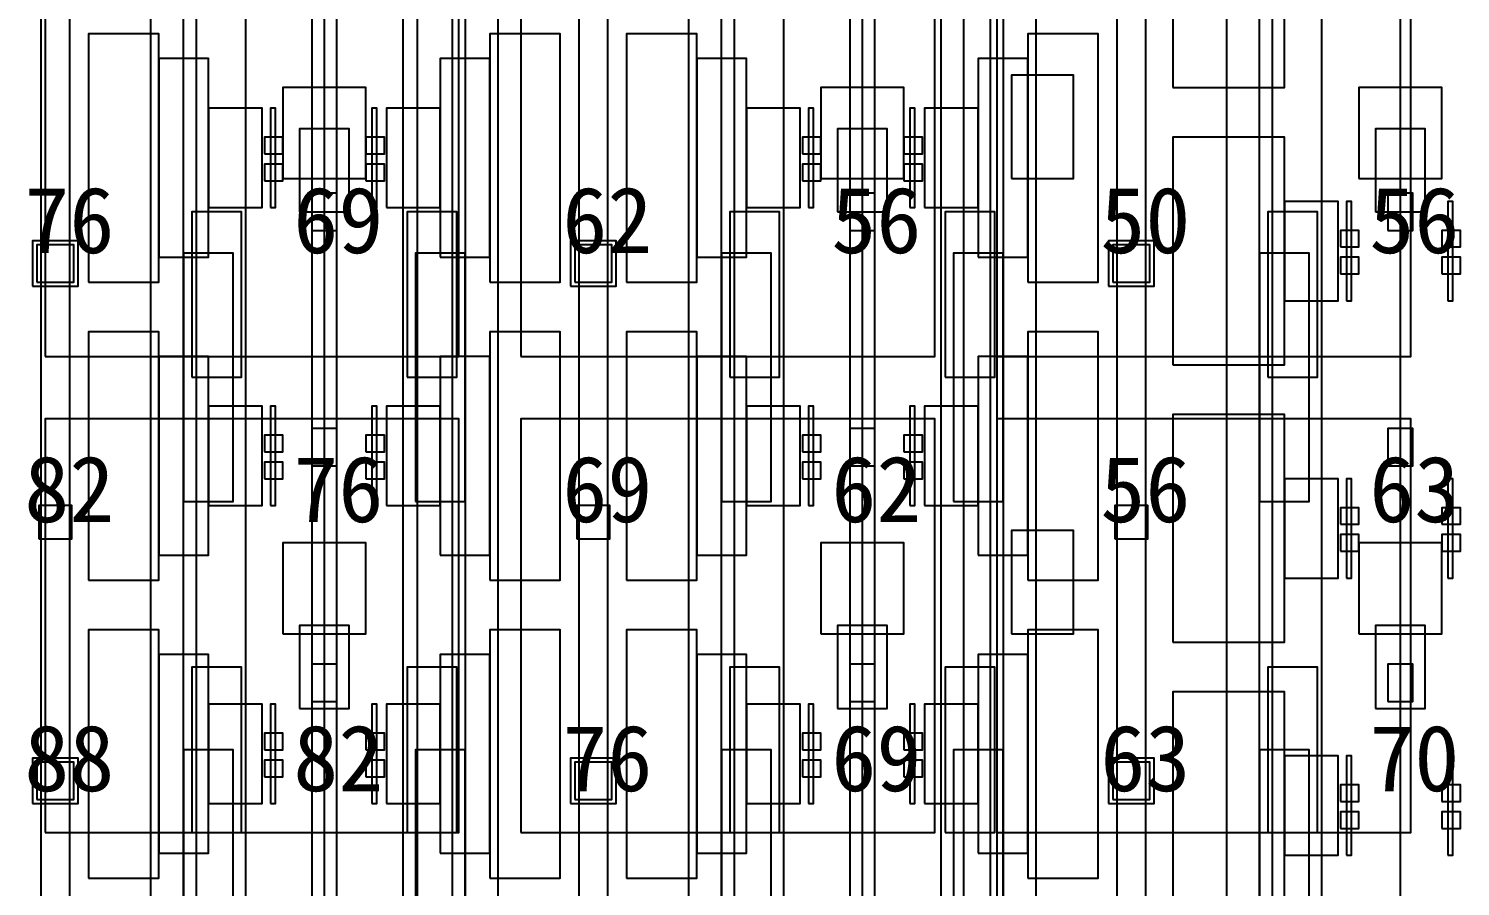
# Model space of a CAD drawing. Header units: metres. Extents: x -1640 to 1560, y -268 to 2338.
# Drawn here: x -129.4 to -94.8, y 1409.7 to 1430.42 of the extents above; entities that cross this region are included whole.
import ezdxf

# ---------------------------------------------------------------- set-up
doc = ezdxf.new("R2010")
doc.units = ezdxf.units.M
for name, color, linetype in [('1F_CHL', 4, 'Continuous'), ('1F_PUMP', 2, 'Continuous'), ('1F_SCR', 3, 'Continuous'), ('1F_STRUCT_COLUMN', 8, 'Continuous'), ('2F_CSF_LATERAL_RACK_CONCEPT', 9, 'Continuous'), ('2F_RFG', 5, 'Continuous'), ('2F_STRUCT_COLUMN', 8, 'Continuous'), ('2F_VMB', 6, 'Continuous'), ('3F_CLEANROOM_OVERHEAD_PIPE_DUCT_CONCEPT', 9, 'Continuous'), ('3F_CMP', 5, 'Continuous'), ('3F_EHS_EGRESS_DIST_M', 2, 'Continuous'), ('3F_ETCH', 2, 'Continuous'), ('3F_FOUP', 5, 'Continuous'), ('3F_OHT', 9, 'Continuous'), ('3F_OHTV', 1, 'Continuous'), ('3F_STRUCT_COLUMN', 8, 'Continuous'), ('3F_TBAR', 6, 'Continuous'), ('4F_FFU', 1, 'Continuous'), ('4F_STRUCT_PLENUM_TRUSS_CONCEPT', 9, 'Continuous'), ('5F_CHL', 4, 'Continuous'), ('5F_PUMP', 2, 'Continuous'), ('5F_SCR', 3, 'Continuous'), ('5F_STRUCT_COLUMN', 8, 'Continuous'), ('6F_CSF_LATERAL_RACK_CONCEPT', 9, 'Continuous'), ('6F_RFG', 5, 'Continuous'), ('6F_STRUCT_COLUMN', 8, 'Continuous'), ('6F_VMB', 6, 'Continuous'), ('7F_CLEANROOM_OVERHEAD_PIPE_DUCT_CONCEPT', 9, 'Continuous'), ('7F_CMP', 5, 'Continuous'), ('7F_EHS_EGRESS_DIST_M', 2, 'Continuous'), ('7F_ETCH', 2, 'Continuous'), ('7F_FOUP', 5, 'Continuous'), ('7F_OHT', 9, 'Continuous'), ('7F_OHTV', 1, 'Continuous'), ('7F_STRUCT_COLUMN', 8, 'Continuous'), ('7F_TBAR', 6, 'Continuous'), ('8F_FFU', 1, 'Continuous'), ('8F_STRUCT_PLENUM_TRUSS_CONCEPT', 9, 'Continuous'), ('EHS_TREATED_EXHAUST', 30, 'Continuous'), ('UTIL_ELEC.LV_CONCEPT', 2, 'Continuous'), ('UTIL_PCW.R_CONCEPT', 1, 'Continuous'), ('UTIL_PCW.S_CONCEPT', 6, 'Continuous')]:
    doc.layers.add(name, color=color, linetype=linetype)

msp = doc.modelspace()

# ---------------------------------------------------------------- linework, layer by layer
at = {"layer": '1F_CHL'}
for points in [[(-105.65, 1426.8), (-104.15, 1426.8), (-104.15, 1429.3), (-105.65, 1429.3)], [(-105.65, 1415.8), (-104.15, 1415.8), (-104.15, 1418.3), (-105.65, 1418.3)]]:
    msp.add_lwpolyline(points, close=True, dxfattribs=at)
at = {"layer": '1F_PUMP'}
for points in [[(-125.45, 1422), (-124.25, 1422), (-124.25, 1426), (-125.45, 1426)], [(-120.25, 1422), (-119.05, 1422), (-119.05, 1426), (-120.25, 1426)], [(-112.45, 1422), (-111.25, 1422), (-111.25, 1426), (-112.45, 1426)], [(-107.25, 1422), (-106.05, 1422), (-106.05, 1426), (-107.25, 1426)], [(-99.45, 1422), (-98.25, 1422), (-98.25, 1426), (-99.45, 1426)], [(-125.45, 1411), (-124.25, 1411), (-124.25, 1415), (-125.45, 1415)], [(-120.25, 1411), (-119.05, 1411), (-119.05, 1415), (-120.25, 1415)], [(-112.45, 1411), (-111.25, 1411), (-111.25, 1415), (-112.45, 1415)], [(-107.25, 1411), (-106.05, 1411), (-106.05, 1415), (-107.25, 1415)], [(-99.45, 1411), (-98.25, 1411), (-98.25, 1415), (-99.45, 1415)]]:
    msp.add_lwpolyline(points, close=True, dxfattribs=at)
at = {"layer": '1F_SCR'}
for points in [[(-123.25, 1426.8), (-121.25, 1426.8), (-121.25, 1429), (-123.25, 1429)], [(-110.25, 1426.8), (-108.25, 1426.8), (-108.25, 1429), (-110.25, 1429)], [(-97.25, 1426.8), (-95.25, 1426.8), (-95.25, 1429), (-97.25, 1429)], [(-123.25, 1415.8), (-121.25, 1415.8), (-121.25, 1418), (-123.25, 1418)], [(-110.25, 1415.8), (-108.25, 1415.8), (-108.25, 1418), (-110.25, 1418)], [(-97.25, 1415.8), (-95.25, 1415.8), (-95.25, 1418), (-97.25, 1418)]]:
    msp.add_lwpolyline(points, close=True, dxfattribs=at)
at = {"layer": '1F_STRUCT_COLUMN'}
for points in [[(-129.3, 1424.2), (-128.2, 1424.2), (-128.2, 1425.3), (-129.3, 1425.3)], [(-116.3, 1424.2), (-115.2, 1424.2), (-115.2, 1425.3), (-116.3, 1425.3)], [(-103.3, 1424.2), (-102.2, 1424.2), (-102.2, 1425.3), (-103.3, 1425.3)], [(-129.3, 1411.7), (-128.2, 1411.7), (-128.2, 1412.8), (-129.3, 1412.8)], [(-116.3, 1411.7), (-115.2, 1411.7), (-115.2, 1412.8), (-116.3, 1412.8)], [(-103.3, 1411.7), (-102.2, 1411.7), (-102.2, 1412.8), (-103.3, 1412.8)]]:
    msp.add_lwpolyline(points, close=True, dxfattribs=at)
at = {"layer": '2F_CSF_LATERAL_RACK_CONCEPT'}
for points in [[(-126.45, 1310), (-125.65, 1310), (-125.65, 1460), (-126.45, 1460)], [(-118.85, 1310), (-118.05, 1310), (-118.05, 1460), (-118.85, 1460)], [(-113.45, 1310), (-112.65, 1310), (-112.65, 1460), (-113.45, 1460)], [(-105.85, 1310), (-105.05, 1310), (-105.05, 1460), (-105.85, 1460)], [(-100.45, 1310), (-99.65, 1310), (-99.65, 1460), (-100.45, 1460)]]:
    msp.add_lwpolyline(points, close=True, dxfattribs=at)
at = {"layer": '2F_RFG'}
for points in [[(-125.65, 1419), (-124.45, 1419), (-124.45, 1425), (-125.65, 1425)], [(-120.05, 1419), (-118.85, 1419), (-118.85, 1425), (-120.05, 1425)], [(-112.65, 1419), (-111.45, 1419), (-111.45, 1425), (-112.65, 1425)], [(-107.05, 1419), (-105.85, 1419), (-105.85, 1425), (-107.05, 1425)], [(-99.65, 1419), (-98.45, 1419), (-98.45, 1425), (-99.65, 1425)], [(-125.65, 1407), (-124.45, 1407), (-124.45, 1413), (-125.65, 1413)], [(-120.05, 1407), (-118.85, 1407), (-118.85, 1413), (-120.05, 1413)], [(-112.65, 1407), (-111.45, 1407), (-111.45, 1413), (-112.65, 1413)], [(-107.05, 1407), (-105.85, 1407), (-105.85, 1413), (-107.05, 1413)], [(-99.65, 1407), (-98.45, 1407), (-98.45, 1413), (-99.65, 1413)]]:
    msp.add_lwpolyline(points, close=True, dxfattribs=at)
at = {"layer": '2F_STRUCT_COLUMN'}
for points in [[(-129.2, 1424.3), (-128.3, 1424.3), (-128.3, 1425.2), (-129.2, 1425.2)], [(-116.2, 1424.3), (-115.3, 1424.3), (-115.3, 1425.2), (-116.2, 1425.2)], [(-103.2, 1424.3), (-102.3, 1424.3), (-102.3, 1425.2), (-103.2, 1425.2)], [(-129.2, 1411.8), (-128.3, 1411.8), (-128.3, 1412.7), (-129.2, 1412.7)], [(-116.2, 1411.8), (-115.3, 1411.8), (-115.3, 1412.7), (-116.2, 1412.7)], [(-103.2, 1411.8), (-102.3, 1411.8), (-102.3, 1412.7), (-103.2, 1412.7)]]:
    msp.add_lwpolyline(points, close=True, dxfattribs=at)
at = {"layer": '2F_VMB'}
for points in [[(-122.85, 1426), (-121.65, 1426), (-121.65, 1428), (-122.85, 1428)], [(-109.85, 1426), (-108.65, 1426), (-108.65, 1428), (-109.85, 1428)], [(-96.85, 1426), (-95.65, 1426), (-95.65, 1428), (-96.85, 1428)], [(-122.85, 1414), (-121.65, 1414), (-121.65, 1416), (-122.85, 1416)], [(-109.85, 1414), (-108.65, 1414), (-108.65, 1416), (-109.85, 1416)], [(-96.85, 1414), (-95.65, 1414), (-95.65, 1416), (-96.85, 1416)]]:
    msp.add_lwpolyline(points, close=True, dxfattribs=at)
at = {"layer": '3F_CLEANROOM_OVERHEAD_PIPE_DUCT_CONCEPT'}
for points in [[(-125.35, 1309), (-124.15, 1309), (-124.15, 1461), (-125.35, 1461)], [(-120.35, 1309), (-119.15, 1309), (-119.15, 1461), (-120.35, 1461)], [(-112.35, 1309), (-111.15, 1309), (-111.15, 1461), (-112.35, 1461)], [(-107.35, 1309), (-106.15, 1309), (-106.15, 1461), (-107.35, 1461)], [(-99.35, 1309), (-98.15, 1309), (-98.15, 1461), (-99.35, 1461)]]:
    msp.add_lwpolyline(points, close=True, dxfattribs=at)
at = {"layer": '3F_CMP'}
for points in [[(-101.75, 1429), (-99.05, 1429), (-99.05, 1434.5), (-101.75, 1434.5)], [(-101.75, 1422.3), (-99.05, 1422.3), (-99.05, 1427.8), (-101.75, 1427.8)], [(-99.05, 1423.85), (-97.75, 1423.85), (-97.75, 1426.25), (-99.05, 1426.25)], [(-101.75, 1415.6), (-99.05, 1415.6), (-99.05, 1421.1), (-101.75, 1421.1)], [(-99.05, 1417.15), (-97.75, 1417.15), (-97.75, 1419.55), (-99.05, 1419.55)], [(-101.75, 1408.9), (-99.05, 1408.9), (-99.05, 1414.4), (-101.75, 1414.4)], [(-99.05, 1410.45), (-97.75, 1410.45), (-97.75, 1412.85), (-99.05, 1412.85)]]:
    msp.add_lwpolyline(points, close=True, dxfattribs=at)
at = {"layer": '3F_ETCH'}
for points in [[(-127.95, 1424.3), (-126.25, 1424.3), (-126.25, 1430.3), (-127.95, 1430.3)], [(-118.25, 1424.3), (-116.55, 1424.3), (-116.55, 1430.3), (-118.25, 1430.3)], [(-114.95, 1424.3), (-113.25, 1424.3), (-113.25, 1430.3), (-114.95, 1430.3)], [(-105.25, 1424.3), (-103.55, 1424.3), (-103.55, 1430.3), (-105.25, 1430.3)], [(-126.25, 1424.9), (-125.05, 1424.9), (-125.05, 1429.7), (-126.25, 1429.7)], [(-119.45, 1424.9), (-118.25, 1424.9), (-118.25, 1429.7), (-119.45, 1429.7)], [(-113.25, 1424.9), (-112.05, 1424.9), (-112.05, 1429.7), (-113.25, 1429.7)], [(-106.45, 1424.9), (-105.25, 1424.9), (-105.25, 1429.7), (-106.45, 1429.7)], [(-125.05, 1426.1), (-123.75, 1426.1), (-123.75, 1428.5), (-125.05, 1428.5)], [(-120.75, 1426.1), (-119.45, 1426.1), (-119.45, 1428.5), (-120.75, 1428.5)], [(-112.05, 1426.1), (-110.75, 1426.1), (-110.75, 1428.5), (-112.05, 1428.5)], [(-107.75, 1426.1), (-106.45, 1426.1), (-106.45, 1428.5), (-107.75, 1428.5)], [(-127.95, 1417.1), (-126.25, 1417.1), (-126.25, 1423.1), (-127.95, 1423.1)], [(-118.25, 1417.1), (-116.55, 1417.1), (-116.55, 1423.1), (-118.25, 1423.1)], [(-114.95, 1417.1), (-113.25, 1417.1), (-113.25, 1423.1), (-114.95, 1423.1)], [(-105.25, 1417.1), (-103.55, 1417.1), (-103.55, 1423.1), (-105.25, 1423.1)], [(-126.25, 1417.7), (-125.05, 1417.7), (-125.05, 1422.5), (-126.25, 1422.5)], [(-119.45, 1417.7), (-118.25, 1417.7), (-118.25, 1422.5), (-119.45, 1422.5)], [(-113.25, 1417.7), (-112.05, 1417.7), (-112.05, 1422.5), (-113.25, 1422.5)], [(-106.45, 1417.7), (-105.25, 1417.7), (-105.25, 1422.5), (-106.45, 1422.5)], [(-125.05, 1418.9), (-123.75, 1418.9), (-123.75, 1421.3), (-125.05, 1421.3)], [(-120.75, 1418.9), (-119.45, 1418.9), (-119.45, 1421.3), (-120.75, 1421.3)], [(-112.05, 1418.9), (-110.75, 1418.9), (-110.75, 1421.3), (-112.05, 1421.3)], [(-107.75, 1418.9), (-106.45, 1418.9), (-106.45, 1421.3), (-107.75, 1421.3)], [(-127.95, 1409.9), (-126.25, 1409.9), (-126.25, 1415.9), (-127.95, 1415.9)], [(-118.25, 1409.9), (-116.55, 1409.9), (-116.55, 1415.9), (-118.25, 1415.9)], [(-114.95, 1409.9), (-113.25, 1409.9), (-113.25, 1415.9), (-114.95, 1415.9)], [(-105.25, 1409.9), (-103.55, 1409.9), (-103.55, 1415.9), (-105.25, 1415.9)], [(-126.25, 1410.5), (-125.05, 1410.5), (-125.05, 1415.3), (-126.25, 1415.3)], [(-119.45, 1410.5), (-118.25, 1410.5), (-118.25, 1415.3), (-119.45, 1415.3)], [(-113.25, 1410.5), (-112.05, 1410.5), (-112.05, 1415.3), (-113.25, 1415.3)], [(-106.45, 1410.5), (-105.25, 1410.5), (-105.25, 1415.3), (-106.45, 1415.3)], [(-125.05, 1411.7), (-123.75, 1411.7), (-123.75, 1414.1), (-125.05, 1414.1)], [(-120.75, 1411.7), (-119.45, 1411.7), (-119.45, 1414.1), (-120.75, 1414.1)], [(-112.05, 1411.7), (-110.75, 1411.7), (-110.75, 1414.1), (-112.05, 1414.1)], [(-107.75, 1411.7), (-106.45, 1411.7), (-106.45, 1414.1), (-107.75, 1414.1)]]:
    msp.add_lwpolyline(points, close=True, dxfattribs=at)
at = {"layer": '3F_FOUP'}
for points in [[(-123.7, 1427.4), (-123.25, 1427.4), (-123.25, 1427.8), (-123.7, 1427.8)], [(-121.25, 1427.4), (-120.8, 1427.4), (-120.8, 1427.8), (-121.25, 1427.8)], [(-110.7, 1427.4), (-110.25, 1427.4), (-110.25, 1427.8), (-110.7, 1427.8)], [(-108.25, 1427.4), (-107.8, 1427.4), (-107.8, 1427.8), (-108.25, 1427.8)], [(-123.7, 1426.75), (-123.25, 1426.75), (-123.25, 1427.15), (-123.7, 1427.15)], [(-121.25, 1426.75), (-120.8, 1426.75), (-120.8, 1427.15), (-121.25, 1427.15)], [(-110.7, 1426.75), (-110.25, 1426.75), (-110.25, 1427.15), (-110.7, 1427.15)], [(-108.25, 1426.75), (-107.8, 1426.75), (-107.8, 1427.15), (-108.25, 1427.15)], [(-97.7, 1425.15), (-97.25, 1425.15), (-97.25, 1425.55), (-97.7, 1425.55)], [(-95.25, 1425.15), (-94.8, 1425.15), (-94.8, 1425.55), (-95.25, 1425.55)], [(-97.7, 1424.5), (-97.25, 1424.5), (-97.25, 1424.9), (-97.7, 1424.9)], [(-95.25, 1424.5), (-94.8, 1424.5), (-94.8, 1424.9), (-95.25, 1424.9)], [(-123.7, 1420.2), (-123.25, 1420.2), (-123.25, 1420.6), (-123.7, 1420.6)], [(-121.25, 1420.2), (-120.8, 1420.2), (-120.8, 1420.6), (-121.25, 1420.6)], [(-110.7, 1420.2), (-110.25, 1420.2), (-110.25, 1420.6), (-110.7, 1420.6)], [(-108.25, 1420.2), (-107.8, 1420.2), (-107.8, 1420.6), (-108.25, 1420.6)], [(-123.7, 1419.55), (-123.25, 1419.55), (-123.25, 1419.95), (-123.7, 1419.95)], [(-121.25, 1419.55), (-120.8, 1419.55), (-120.8, 1419.95), (-121.25, 1419.95)], [(-110.7, 1419.55), (-110.25, 1419.55), (-110.25, 1419.95), (-110.7, 1419.95)], [(-108.25, 1419.55), (-107.8, 1419.55), (-107.8, 1419.95), (-108.25, 1419.95)], [(-97.7, 1418.45), (-97.25, 1418.45), (-97.25, 1418.85), (-97.7, 1418.85)], [(-95.25, 1418.45), (-94.8, 1418.45), (-94.8, 1418.85), (-95.25, 1418.85)], [(-97.7, 1417.8), (-97.25, 1417.8), (-97.25, 1418.2), (-97.7, 1418.2)], [(-95.25, 1417.8), (-94.8, 1417.8), (-94.8, 1418.2), (-95.25, 1418.2)], [(-123.7, 1413), (-123.25, 1413), (-123.25, 1413.4), (-123.7, 1413.4)], [(-121.25, 1413), (-120.8, 1413), (-120.8, 1413.4), (-121.25, 1413.4)], [(-110.7, 1413), (-110.25, 1413), (-110.25, 1413.4), (-110.7, 1413.4)], [(-108.25, 1413), (-107.8, 1413), (-107.8, 1413.4), (-108.25, 1413.4)], [(-123.7, 1412.35), (-123.25, 1412.35), (-123.25, 1412.75), (-123.7, 1412.75)], [(-121.25, 1412.35), (-120.8, 1412.35), (-120.8, 1412.75), (-121.25, 1412.75)], [(-110.7, 1412.35), (-110.25, 1412.35), (-110.25, 1412.75), (-110.7, 1412.75)], [(-108.25, 1412.35), (-107.8, 1412.35), (-107.8, 1412.75), (-108.25, 1412.75)], [(-97.7, 1411.75), (-97.25, 1411.75), (-97.25, 1412.15), (-97.7, 1412.15)], [(-95.25, 1411.75), (-94.8, 1411.75), (-94.8, 1412.15), (-95.25, 1412.15)], [(-97.7, 1411.1), (-97.25, 1411.1), (-97.25, 1411.5), (-97.7, 1411.5)], [(-95.25, 1411.1), (-94.8, 1411.1), (-94.8, 1411.5), (-95.25, 1411.5)]]:
    msp.add_lwpolyline(points, close=True, dxfattribs=at)
at = {"layer": '3F_OHT'}
for p, q in [((-122.25, 1389), (-122.25, 1461)), ((-109.25, 1389), (-109.25, 1461)), ((-96.25, 1389), (-96.25, 1461))]:
    msp.add_line(p, q, dxfattribs=at)
at = {"layer": '3F_OHTV'}
for points in [[(-122.55, 1425.55), (-121.95, 1425.55), (-121.95, 1426.45), (-122.55, 1426.45)], [(-109.55, 1425.55), (-108.95, 1425.55), (-108.95, 1426.45), (-109.55, 1426.45)], [(-96.55, 1425.55), (-95.95, 1425.55), (-95.95, 1426.45), (-96.55, 1426.45)], [(-122.55, 1419.86), (-121.95, 1419.86), (-121.95, 1420.76), (-122.55, 1420.76)], [(-109.55, 1419.86), (-108.95, 1419.86), (-108.95, 1420.76), (-109.55, 1420.76)], [(-96.55, 1419.86), (-95.95, 1419.86), (-95.95, 1420.76), (-96.55, 1420.76)], [(-122.55, 1414.17), (-121.95, 1414.17), (-121.95, 1415.07), (-122.55, 1415.07)], [(-109.55, 1414.17), (-108.95, 1414.17), (-108.95, 1415.07), (-109.55, 1415.07)], [(-96.55, 1414.17), (-95.95, 1414.17), (-95.95, 1415.07), (-96.55, 1415.07)]]:
    msp.add_lwpolyline(points, close=True, dxfattribs=at)
at = {"layer": '3F_STRUCT_COLUMN'}
for points in [[(-129.15, 1418.1), (-128.35, 1418.1), (-128.35, 1418.9), (-129.15, 1418.9)], [(-116.15, 1418.1), (-115.35, 1418.1), (-115.35, 1418.9), (-116.15, 1418.9)], [(-103.15, 1418.1), (-102.35, 1418.1), (-102.35, 1418.9), (-103.15, 1418.9)]]:
    msp.add_lwpolyline(points, close=True, dxfattribs=at)
at = {"layer": '3F_TBAR'}
for points in [[(-123.55, 1426.1), (-123.43, 1426.1), (-123.43, 1428.5), (-123.55, 1428.5)], [(-121.1, 1426.1), (-120.98, 1426.1), (-120.98, 1428.5), (-121.1, 1428.5)], [(-110.55, 1426.1), (-110.43, 1426.1), (-110.43, 1428.5), (-110.55, 1428.5)], [(-108.1, 1426.1), (-107.98, 1426.1), (-107.98, 1428.5), (-108.1, 1428.5)], [(-97.55, 1423.85), (-97.43, 1423.85), (-97.43, 1426.25), (-97.55, 1426.25)], [(-95.1, 1423.85), (-94.98, 1423.85), (-94.98, 1426.25), (-95.1, 1426.25)], [(-123.55, 1418.9), (-123.43, 1418.9), (-123.43, 1421.3), (-123.55, 1421.3)], [(-121.1, 1418.9), (-120.98, 1418.9), (-120.98, 1421.3), (-121.1, 1421.3)], [(-110.55, 1418.9), (-110.43, 1418.9), (-110.43, 1421.3), (-110.55, 1421.3)], [(-108.1, 1418.9), (-107.98, 1418.9), (-107.98, 1421.3), (-108.1, 1421.3)], [(-97.55, 1417.15), (-97.43, 1417.15), (-97.43, 1419.55), (-97.55, 1419.55)], [(-95.1, 1417.15), (-94.98, 1417.15), (-94.98, 1419.55), (-95.1, 1419.55)], [(-123.55, 1411.7), (-123.43, 1411.7), (-123.43, 1414.1), (-123.55, 1414.1)], [(-121.1, 1411.7), (-120.98, 1411.7), (-120.98, 1414.1), (-121.1, 1414.1)], [(-110.55, 1411.7), (-110.43, 1411.7), (-110.43, 1414.1), (-110.55, 1414.1)], [(-108.1, 1411.7), (-107.98, 1411.7), (-107.98, 1414.1), (-108.1, 1414.1)], [(-97.55, 1410.45), (-97.43, 1410.45), (-97.43, 1412.85), (-97.55, 1412.85)], [(-95.1, 1410.45), (-94.98, 1410.45), (-94.98, 1412.85), (-95.1, 1412.85)]]:
    msp.add_lwpolyline(points, close=True, dxfattribs=at)
at = {"layer": '4F_FFU'}
for points in [[(-129, 1422.5), (-119, 1422.5), (-119, 1432.5), (-129, 1432.5)], [(-117.5, 1422.5), (-107.5, 1422.5), (-107.5, 1432.5), (-117.5, 1432.5)], [(-106, 1422.5), (-96, 1422.5), (-96, 1432.5), (-106, 1432.5)], [(-129, 1411), (-119, 1411), (-119, 1421), (-129, 1421)], [(-117.5, 1411), (-107.5, 1411), (-107.5, 1421), (-117.5, 1421)], [(-106, 1411), (-96, 1411), (-96, 1421), (-106, 1421)]]:
    msp.add_lwpolyline(points, close=True, dxfattribs=at)
at = {"layer": '4F_STRUCT_PLENUM_TRUSS_CONCEPT'}
for points in [[(-129.1, 1306), (-128.4, 1306), (-128.4, 1464), (-129.1, 1464)], [(-116.1, 1306), (-115.4, 1306), (-115.4, 1464), (-116.1, 1464)], [(-103.1, 1306), (-102.4, 1306), (-102.4, 1464), (-103.1, 1464)]]:
    msp.add_lwpolyline(points, close=True, dxfattribs=at)
at = {"layer": '5F_CHL'}
for points in [[(-105.65, 1426.8), (-104.15, 1426.8), (-104.15, 1429.3), (-105.65, 1429.3)], [(-105.65, 1415.8), (-104.15, 1415.8), (-104.15, 1418.3), (-105.65, 1418.3)]]:
    msp.add_lwpolyline(points, close=True, dxfattribs=at)
at = {"layer": '5F_PUMP'}
for points in [[(-125.45, 1422), (-124.25, 1422), (-124.25, 1426), (-125.45, 1426)], [(-120.25, 1422), (-119.05, 1422), (-119.05, 1426), (-120.25, 1426)], [(-112.45, 1422), (-111.25, 1422), (-111.25, 1426), (-112.45, 1426)], [(-107.25, 1422), (-106.05, 1422), (-106.05, 1426), (-107.25, 1426)], [(-99.45, 1422), (-98.25, 1422), (-98.25, 1426), (-99.45, 1426)], [(-125.45, 1411), (-124.25, 1411), (-124.25, 1415), (-125.45, 1415)], [(-120.25, 1411), (-119.05, 1411), (-119.05, 1415), (-120.25, 1415)], [(-112.45, 1411), (-111.25, 1411), (-111.25, 1415), (-112.45, 1415)], [(-107.25, 1411), (-106.05, 1411), (-106.05, 1415), (-107.25, 1415)], [(-99.45, 1411), (-98.25, 1411), (-98.25, 1415), (-99.45, 1415)]]:
    msp.add_lwpolyline(points, close=True, dxfattribs=at)
at = {"layer": '5F_SCR'}
for points in [[(-123.25, 1426.8), (-121.25, 1426.8), (-121.25, 1429), (-123.25, 1429)], [(-110.25, 1426.8), (-108.25, 1426.8), (-108.25, 1429), (-110.25, 1429)], [(-97.25, 1426.8), (-95.25, 1426.8), (-95.25, 1429), (-97.25, 1429)], [(-123.25, 1415.8), (-121.25, 1415.8), (-121.25, 1418), (-123.25, 1418)], [(-110.25, 1415.8), (-108.25, 1415.8), (-108.25, 1418), (-110.25, 1418)], [(-97.25, 1415.8), (-95.25, 1415.8), (-95.25, 1418), (-97.25, 1418)]]:
    msp.add_lwpolyline(points, close=True, dxfattribs=at)
at = {"layer": '5F_STRUCT_COLUMN'}
for points in [[(-129.3, 1424.2), (-128.2, 1424.2), (-128.2, 1425.3), (-129.3, 1425.3)], [(-116.3, 1424.2), (-115.2, 1424.2), (-115.2, 1425.3), (-116.3, 1425.3)], [(-103.3, 1424.2), (-102.2, 1424.2), (-102.2, 1425.3), (-103.3, 1425.3)], [(-129.3, 1411.7), (-128.2, 1411.7), (-128.2, 1412.8), (-129.3, 1412.8)], [(-116.3, 1411.7), (-115.2, 1411.7), (-115.2, 1412.8), (-116.3, 1412.8)], [(-103.3, 1411.7), (-102.2, 1411.7), (-102.2, 1412.8), (-103.3, 1412.8)]]:
    msp.add_lwpolyline(points, close=True, dxfattribs=at)
at = {"layer": '6F_CSF_LATERAL_RACK_CONCEPT'}
for points in [[(-126.45, 1310), (-125.65, 1310), (-125.65, 1460), (-126.45, 1460)], [(-118.85, 1310), (-118.05, 1310), (-118.05, 1460), (-118.85, 1460)], [(-113.45, 1310), (-112.65, 1310), (-112.65, 1460), (-113.45, 1460)], [(-105.85, 1310), (-105.05, 1310), (-105.05, 1460), (-105.85, 1460)], [(-100.45, 1310), (-99.65, 1310), (-99.65, 1460), (-100.45, 1460)]]:
    msp.add_lwpolyline(points, close=True, dxfattribs=at)
at = {"layer": '6F_RFG'}
for points in [[(-125.65, 1419), (-124.45, 1419), (-124.45, 1425), (-125.65, 1425)], [(-120.05, 1419), (-118.85, 1419), (-118.85, 1425), (-120.05, 1425)], [(-112.65, 1419), (-111.45, 1419), (-111.45, 1425), (-112.65, 1425)], [(-107.05, 1419), (-105.85, 1419), (-105.85, 1425), (-107.05, 1425)], [(-99.65, 1419), (-98.45, 1419), (-98.45, 1425), (-99.65, 1425)], [(-125.65, 1407), (-124.45, 1407), (-124.45, 1413), (-125.65, 1413)], [(-120.05, 1407), (-118.85, 1407), (-118.85, 1413), (-120.05, 1413)], [(-112.65, 1407), (-111.45, 1407), (-111.45, 1413), (-112.65, 1413)], [(-107.05, 1407), (-105.85, 1407), (-105.85, 1413), (-107.05, 1413)], [(-99.65, 1407), (-98.45, 1407), (-98.45, 1413), (-99.65, 1413)]]:
    msp.add_lwpolyline(points, close=True, dxfattribs=at)
at = {"layer": '6F_STRUCT_COLUMN'}
for points in [[(-129.2, 1424.3), (-128.3, 1424.3), (-128.3, 1425.2), (-129.2, 1425.2)], [(-116.2, 1424.3), (-115.3, 1424.3), (-115.3, 1425.2), (-116.2, 1425.2)], [(-103.2, 1424.3), (-102.3, 1424.3), (-102.3, 1425.2), (-103.2, 1425.2)], [(-129.2, 1411.8), (-128.3, 1411.8), (-128.3, 1412.7), (-129.2, 1412.7)], [(-116.2, 1411.8), (-115.3, 1411.8), (-115.3, 1412.7), (-116.2, 1412.7)], [(-103.2, 1411.8), (-102.3, 1411.8), (-102.3, 1412.7), (-103.2, 1412.7)]]:
    msp.add_lwpolyline(points, close=True, dxfattribs=at)
at = {"layer": '6F_VMB'}
for points in [[(-122.85, 1426), (-121.65, 1426), (-121.65, 1428), (-122.85, 1428)], [(-109.85, 1426), (-108.65, 1426), (-108.65, 1428), (-109.85, 1428)], [(-96.85, 1426), (-95.65, 1426), (-95.65, 1428), (-96.85, 1428)], [(-122.85, 1414), (-121.65, 1414), (-121.65, 1416), (-122.85, 1416)], [(-109.85, 1414), (-108.65, 1414), (-108.65, 1416), (-109.85, 1416)], [(-96.85, 1414), (-95.65, 1414), (-95.65, 1416), (-96.85, 1416)]]:
    msp.add_lwpolyline(points, close=True, dxfattribs=at)
at = {"layer": '7F_CLEANROOM_OVERHEAD_PIPE_DUCT_CONCEPT'}
for points in [[(-125.35, 1309), (-124.15, 1309), (-124.15, 1461), (-125.35, 1461)], [(-120.35, 1309), (-119.15, 1309), (-119.15, 1461), (-120.35, 1461)], [(-112.35, 1309), (-111.15, 1309), (-111.15, 1461), (-112.35, 1461)], [(-107.35, 1309), (-106.15, 1309), (-106.15, 1461), (-107.35, 1461)], [(-99.35, 1309), (-98.15, 1309), (-98.15, 1461), (-99.35, 1461)]]:
    msp.add_lwpolyline(points, close=True, dxfattribs=at)
at = {"layer": '7F_CMP'}
for points in [[(-101.75, 1429), (-99.05, 1429), (-99.05, 1434.5), (-101.75, 1434.5)], [(-101.75, 1422.3), (-99.05, 1422.3), (-99.05, 1427.8), (-101.75, 1427.8)], [(-99.05, 1423.85), (-97.75, 1423.85), (-97.75, 1426.25), (-99.05, 1426.25)], [(-101.75, 1415.6), (-99.05, 1415.6), (-99.05, 1421.1), (-101.75, 1421.1)], [(-99.05, 1417.15), (-97.75, 1417.15), (-97.75, 1419.55), (-99.05, 1419.55)], [(-101.75, 1408.9), (-99.05, 1408.9), (-99.05, 1414.4), (-101.75, 1414.4)], [(-99.05, 1410.45), (-97.75, 1410.45), (-97.75, 1412.85), (-99.05, 1412.85)]]:
    msp.add_lwpolyline(points, close=True, dxfattribs=at)
at = {"layer": '7F_ETCH'}
for points in [[(-127.95, 1424.3), (-126.25, 1424.3), (-126.25, 1430.3), (-127.95, 1430.3)], [(-118.25, 1424.3), (-116.55, 1424.3), (-116.55, 1430.3), (-118.25, 1430.3)], [(-114.95, 1424.3), (-113.25, 1424.3), (-113.25, 1430.3), (-114.95, 1430.3)], [(-105.25, 1424.3), (-103.55, 1424.3), (-103.55, 1430.3), (-105.25, 1430.3)], [(-126.25, 1424.9), (-125.05, 1424.9), (-125.05, 1429.7), (-126.25, 1429.7)], [(-119.45, 1424.9), (-118.25, 1424.9), (-118.25, 1429.7), (-119.45, 1429.7)], [(-113.25, 1424.9), (-112.05, 1424.9), (-112.05, 1429.7), (-113.25, 1429.7)], [(-106.45, 1424.9), (-105.25, 1424.9), (-105.25, 1429.7), (-106.45, 1429.7)], [(-125.05, 1426.1), (-123.75, 1426.1), (-123.75, 1428.5), (-125.05, 1428.5)], [(-120.75, 1426.1), (-119.45, 1426.1), (-119.45, 1428.5), (-120.75, 1428.5)], [(-112.05, 1426.1), (-110.75, 1426.1), (-110.75, 1428.5), (-112.05, 1428.5)], [(-107.75, 1426.1), (-106.45, 1426.1), (-106.45, 1428.5), (-107.75, 1428.5)], [(-127.95, 1417.1), (-126.25, 1417.1), (-126.25, 1423.1), (-127.95, 1423.1)], [(-118.25, 1417.1), (-116.55, 1417.1), (-116.55, 1423.1), (-118.25, 1423.1)], [(-114.95, 1417.1), (-113.25, 1417.1), (-113.25, 1423.1), (-114.95, 1423.1)], [(-105.25, 1417.1), (-103.55, 1417.1), (-103.55, 1423.1), (-105.25, 1423.1)], [(-126.25, 1417.7), (-125.05, 1417.7), (-125.05, 1422.5), (-126.25, 1422.5)], [(-119.45, 1417.7), (-118.25, 1417.7), (-118.25, 1422.5), (-119.45, 1422.5)], [(-113.25, 1417.7), (-112.05, 1417.7), (-112.05, 1422.5), (-113.25, 1422.5)], [(-106.45, 1417.7), (-105.25, 1417.7), (-105.25, 1422.5), (-106.45, 1422.5)], [(-125.05, 1418.9), (-123.75, 1418.9), (-123.75, 1421.3), (-125.05, 1421.3)], [(-120.75, 1418.9), (-119.45, 1418.9), (-119.45, 1421.3), (-120.75, 1421.3)], [(-112.05, 1418.9), (-110.75, 1418.9), (-110.75, 1421.3), (-112.05, 1421.3)], [(-107.75, 1418.9), (-106.45, 1418.9), (-106.45, 1421.3), (-107.75, 1421.3)], [(-127.95, 1409.9), (-126.25, 1409.9), (-126.25, 1415.9), (-127.95, 1415.9)], [(-118.25, 1409.9), (-116.55, 1409.9), (-116.55, 1415.9), (-118.25, 1415.9)], [(-114.95, 1409.9), (-113.25, 1409.9), (-113.25, 1415.9), (-114.95, 1415.9)], [(-105.25, 1409.9), (-103.55, 1409.9), (-103.55, 1415.9), (-105.25, 1415.9)], [(-126.25, 1410.5), (-125.05, 1410.5), (-125.05, 1415.3), (-126.25, 1415.3)], [(-119.45, 1410.5), (-118.25, 1410.5), (-118.25, 1415.3), (-119.45, 1415.3)], [(-113.25, 1410.5), (-112.05, 1410.5), (-112.05, 1415.3), (-113.25, 1415.3)], [(-106.45, 1410.5), (-105.25, 1410.5), (-105.25, 1415.3), (-106.45, 1415.3)], [(-125.05, 1411.7), (-123.75, 1411.7), (-123.75, 1414.1), (-125.05, 1414.1)], [(-120.75, 1411.7), (-119.45, 1411.7), (-119.45, 1414.1), (-120.75, 1414.1)], [(-112.05, 1411.7), (-110.75, 1411.7), (-110.75, 1414.1), (-112.05, 1414.1)], [(-107.75, 1411.7), (-106.45, 1411.7), (-106.45, 1414.1), (-107.75, 1414.1)]]:
    msp.add_lwpolyline(points, close=True, dxfattribs=at)
at = {"layer": '7F_FOUP'}
for points in [[(-123.7, 1427.4), (-123.25, 1427.4), (-123.25, 1427.8), (-123.7, 1427.8)], [(-121.25, 1427.4), (-120.8, 1427.4), (-120.8, 1427.8), (-121.25, 1427.8)], [(-110.7, 1427.4), (-110.25, 1427.4), (-110.25, 1427.8), (-110.7, 1427.8)], [(-108.25, 1427.4), (-107.8, 1427.4), (-107.8, 1427.8), (-108.25, 1427.8)], [(-123.7, 1426.75), (-123.25, 1426.75), (-123.25, 1427.15), (-123.7, 1427.15)], [(-121.25, 1426.75), (-120.8, 1426.75), (-120.8, 1427.15), (-121.25, 1427.15)], [(-110.7, 1426.75), (-110.25, 1426.75), (-110.25, 1427.15), (-110.7, 1427.15)], [(-108.25, 1426.75), (-107.8, 1426.75), (-107.8, 1427.15), (-108.25, 1427.15)], [(-97.7, 1425.15), (-97.25, 1425.15), (-97.25, 1425.55), (-97.7, 1425.55)], [(-95.25, 1425.15), (-94.8, 1425.15), (-94.8, 1425.55), (-95.25, 1425.55)], [(-97.7, 1424.5), (-97.25, 1424.5), (-97.25, 1424.9), (-97.7, 1424.9)], [(-95.25, 1424.5), (-94.8, 1424.5), (-94.8, 1424.9), (-95.25, 1424.9)], [(-123.7, 1420.2), (-123.25, 1420.2), (-123.25, 1420.6), (-123.7, 1420.6)], [(-121.25, 1420.2), (-120.8, 1420.2), (-120.8, 1420.6), (-121.25, 1420.6)], [(-110.7, 1420.2), (-110.25, 1420.2), (-110.25, 1420.6), (-110.7, 1420.6)], [(-108.25, 1420.2), (-107.8, 1420.2), (-107.8, 1420.6), (-108.25, 1420.6)], [(-123.7, 1419.55), (-123.25, 1419.55), (-123.25, 1419.95), (-123.7, 1419.95)], [(-121.25, 1419.55), (-120.8, 1419.55), (-120.8, 1419.95), (-121.25, 1419.95)], [(-110.7, 1419.55), (-110.25, 1419.55), (-110.25, 1419.95), (-110.7, 1419.95)], [(-108.25, 1419.55), (-107.8, 1419.55), (-107.8, 1419.95), (-108.25, 1419.95)], [(-97.7, 1418.45), (-97.25, 1418.45), (-97.25, 1418.85), (-97.7, 1418.85)], [(-95.25, 1418.45), (-94.8, 1418.45), (-94.8, 1418.85), (-95.25, 1418.85)], [(-97.7, 1417.8), (-97.25, 1417.8), (-97.25, 1418.2), (-97.7, 1418.2)], [(-95.25, 1417.8), (-94.8, 1417.8), (-94.8, 1418.2), (-95.25, 1418.2)], [(-123.7, 1413), (-123.25, 1413), (-123.25, 1413.4), (-123.7, 1413.4)], [(-121.25, 1413), (-120.8, 1413), (-120.8, 1413.4), (-121.25, 1413.4)], [(-110.7, 1413), (-110.25, 1413), (-110.25, 1413.4), (-110.7, 1413.4)], [(-108.25, 1413), (-107.8, 1413), (-107.8, 1413.4), (-108.25, 1413.4)], [(-123.7, 1412.35), (-123.25, 1412.35), (-123.25, 1412.75), (-123.7, 1412.75)], [(-121.25, 1412.35), (-120.8, 1412.35), (-120.8, 1412.75), (-121.25, 1412.75)], [(-110.7, 1412.35), (-110.25, 1412.35), (-110.25, 1412.75), (-110.7, 1412.75)], [(-108.25, 1412.35), (-107.8, 1412.35), (-107.8, 1412.75), (-108.25, 1412.75)], [(-97.7, 1411.75), (-97.25, 1411.75), (-97.25, 1412.15), (-97.7, 1412.15)], [(-95.25, 1411.75), (-94.8, 1411.75), (-94.8, 1412.15), (-95.25, 1412.15)], [(-97.7, 1411.1), (-97.25, 1411.1), (-97.25, 1411.5), (-97.7, 1411.5)], [(-95.25, 1411.1), (-94.8, 1411.1), (-94.8, 1411.5), (-95.25, 1411.5)]]:
    msp.add_lwpolyline(points, close=True, dxfattribs=at)
at = {"layer": '7F_OHT'}
for p, q in [((-122.25, 1389), (-122.25, 1461)), ((-109.25, 1389), (-109.25, 1461)), ((-96.25, 1389), (-96.25, 1461))]:
    msp.add_line(p, q, dxfattribs=at)
at = {"layer": '7F_OHTV'}
for points in [[(-122.55, 1425.55), (-121.95, 1425.55), (-121.95, 1426.45), (-122.55, 1426.45)], [(-109.55, 1425.55), (-108.95, 1425.55), (-108.95, 1426.45), (-109.55, 1426.45)], [(-96.55, 1425.55), (-95.95, 1425.55), (-95.95, 1426.45), (-96.55, 1426.45)], [(-122.55, 1419.86), (-121.95, 1419.86), (-121.95, 1420.76), (-122.55, 1420.76)], [(-109.55, 1419.86), (-108.95, 1419.86), (-108.95, 1420.76), (-109.55, 1420.76)], [(-96.55, 1419.86), (-95.95, 1419.86), (-95.95, 1420.76), (-96.55, 1420.76)], [(-122.55, 1414.17), (-121.95, 1414.17), (-121.95, 1415.07), (-122.55, 1415.07)], [(-109.55, 1414.17), (-108.95, 1414.17), (-108.95, 1415.07), (-109.55, 1415.07)], [(-96.55, 1414.17), (-95.95, 1414.17), (-95.95, 1415.07), (-96.55, 1415.07)]]:
    msp.add_lwpolyline(points, close=True, dxfattribs=at)
at = {"layer": '7F_STRUCT_COLUMN'}
for points in [[(-129.15, 1418.1), (-128.35, 1418.1), (-128.35, 1418.9), (-129.15, 1418.9)], [(-116.15, 1418.1), (-115.35, 1418.1), (-115.35, 1418.9), (-116.15, 1418.9)], [(-103.15, 1418.1), (-102.35, 1418.1), (-102.35, 1418.9), (-103.15, 1418.9)]]:
    msp.add_lwpolyline(points, close=True, dxfattribs=at)
at = {"layer": '7F_TBAR'}
for points in [[(-123.55, 1426.1), (-123.43, 1426.1), (-123.43, 1428.5), (-123.55, 1428.5)], [(-121.1, 1426.1), (-120.98, 1426.1), (-120.98, 1428.5), (-121.1, 1428.5)], [(-110.55, 1426.1), (-110.43, 1426.1), (-110.43, 1428.5), (-110.55, 1428.5)], [(-108.1, 1426.1), (-107.98, 1426.1), (-107.98, 1428.5), (-108.1, 1428.5)], [(-97.55, 1423.85), (-97.43, 1423.85), (-97.43, 1426.25), (-97.55, 1426.25)], [(-95.1, 1423.85), (-94.98, 1423.85), (-94.98, 1426.25), (-95.1, 1426.25)], [(-123.55, 1418.9), (-123.43, 1418.9), (-123.43, 1421.3), (-123.55, 1421.3)], [(-121.1, 1418.9), (-120.98, 1418.9), (-120.98, 1421.3), (-121.1, 1421.3)], [(-110.55, 1418.9), (-110.43, 1418.9), (-110.43, 1421.3), (-110.55, 1421.3)], [(-108.1, 1418.9), (-107.98, 1418.9), (-107.98, 1421.3), (-108.1, 1421.3)], [(-97.55, 1417.15), (-97.43, 1417.15), (-97.43, 1419.55), (-97.55, 1419.55)], [(-95.1, 1417.15), (-94.98, 1417.15), (-94.98, 1419.55), (-95.1, 1419.55)], [(-123.55, 1411.7), (-123.43, 1411.7), (-123.43, 1414.1), (-123.55, 1414.1)], [(-121.1, 1411.7), (-120.98, 1411.7), (-120.98, 1414.1), (-121.1, 1414.1)], [(-110.55, 1411.7), (-110.43, 1411.7), (-110.43, 1414.1), (-110.55, 1414.1)], [(-108.1, 1411.7), (-107.98, 1411.7), (-107.98, 1414.1), (-108.1, 1414.1)], [(-97.55, 1410.45), (-97.43, 1410.45), (-97.43, 1412.85), (-97.55, 1412.85)], [(-95.1, 1410.45), (-94.98, 1410.45), (-94.98, 1412.85), (-95.1, 1412.85)]]:
    msp.add_lwpolyline(points, close=True, dxfattribs=at)
at = {"layer": '8F_FFU'}
for points in [[(-129, 1422.5), (-119, 1422.5), (-119, 1432.5), (-129, 1432.5)], [(-117.5, 1422.5), (-107.5, 1422.5), (-107.5, 1432.5), (-117.5, 1432.5)], [(-106, 1422.5), (-96, 1422.5), (-96, 1432.5), (-106, 1432.5)], [(-129, 1411), (-119, 1411), (-119, 1421), (-129, 1421)], [(-117.5, 1411), (-107.5, 1411), (-107.5, 1421), (-117.5, 1421)], [(-106, 1411), (-96, 1411), (-96, 1421), (-106, 1421)]]:
    msp.add_lwpolyline(points, close=True, dxfattribs=at)
at = {"layer": '8F_STRUCT_PLENUM_TRUSS_CONCEPT'}
for points in [[(-129.1, 1306), (-128.4, 1306), (-128.4, 1464), (-129.1, 1464)], [(-116.1, 1306), (-115.4, 1306), (-115.4, 1464), (-116.1, 1464)], [(-103.1, 1306), (-102.4, 1306), (-102.4, 1464), (-103.1, 1464)]]:
    msp.add_lwpolyline(points, close=True, dxfattribs=at)
at = {"layer": 'EHS_TREATED_EXHAUST'}
for points in [[(-122.55, 1310), (-121.95, 1310), (-121.95, 1472), (-122.55, 1472)], [(-122.55, 1310), (-121.95, 1310), (-121.95, 1472), (-122.55, 1472)], [(-109.55, 1310), (-108.95, 1310), (-108.95, 1472), (-109.55, 1472)], [(-109.55, 1310), (-108.95, 1310), (-108.95, 1472), (-109.55, 1472)]]:
    msp.add_lwpolyline(points, close=True, dxfattribs=at)
at = {"layer": 'UTIL_ELEC.LV_CONCEPT'}
msp.add_line((-120, 1311.7), (-120, 1472.3), dxfattribs=at)
msp.add_line((-120, 1311.7), (-120, 1472.3), dxfattribs=at)
at = {"layer": 'UTIL_PCW.R_CONCEPT'}
msp.add_line((-105.995, 1311.78), (-105.995, 1458.23), dxfattribs=at)
msp.add_line((-105.995, 1311.78), (-105.995, 1458.23), dxfattribs=at)
at = {"layer": 'UTIL_PCW.S_CONCEPT'}
msp.add_line((-106.795, 1311.78), (-106.795, 1458.23), dxfattribs=at)
msp.add_line((-106.795, 1311.78), (-106.795, 1458.23), dxfattribs=at)

# ---------------------------------------------------------------- texts
at = {"layer": '3F_EHS_EGRESS_DIST_M'}
for s, p in [('76', (-129.5, 1425)), ('69', (-123, 1425)), ('62', (-116.5, 1425)), ('56', (-110, 1425)), ('50', (-103.5, 1425)), ('56', (-97, 1425)), ('82', (-129.5, 1418.5)), ('76', (-123, 1418.5)), ('69', (-116.5, 1418.5)), ('62', (-110, 1418.5)), ('56', (-103.5, 1418.5)), ('63', (-97, 1418.5)), ('88', (-129.5, 1412)), ('82', (-123, 1412)), ('76', (-116.5, 1412)), ('69', (-110, 1412)), ('63', (-103.5, 1412)), ('70', (-97, 1412))]:
    msp.add_text(s, height=1.6, dxfattribs=at).set_placement(p)
at = {"layer": '7F_EHS_EGRESS_DIST_M'}
for s, p in [('76', (-129.5, 1425)), ('69', (-123, 1425)), ('62', (-116.5, 1425)), ('56', (-110, 1425)), ('50', (-103.5, 1425)), ('56', (-97, 1425)), ('82', (-129.5, 1418.5)), ('76', (-123, 1418.5)), ('69', (-116.5, 1418.5)), ('62', (-110, 1418.5)), ('56', (-103.5, 1418.5)), ('63', (-97, 1418.5)), ('88', (-129.5, 1412)), ('82', (-123, 1412)), ('76', (-116.5, 1412)), ('69', (-110, 1412)), ('63', (-103.5, 1412)), ('70', (-97, 1412))]:
    msp.add_text(s, height=1.6, dxfattribs=at).set_placement(p)

doc.saveas('drawing.dxf')
